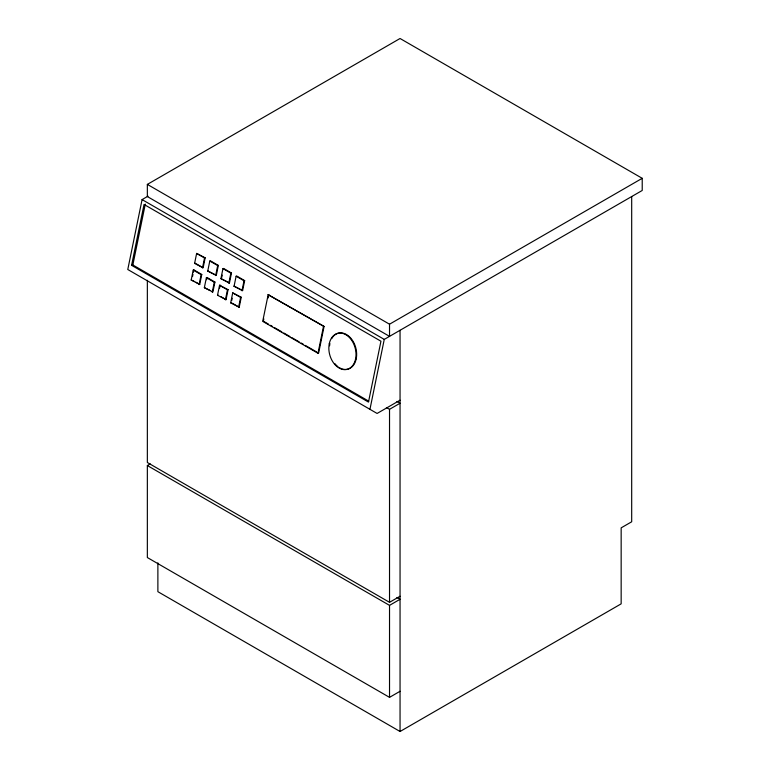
<?xml version="1.0" encoding="UTF-8"?>
<svg xmlns="http://www.w3.org/2000/svg" width="770" height="770" viewBox="0 0 770 770"><rect width="100%" height="100%" fill="white"/><g stroke="black" fill="none" stroke-linecap="round" stroke-linejoin="round"><path stroke-width="1.16" d="M148.013 196.167L142.084 199.594L127.781 269.51L377.098 413.452L400.053 400.198M131.583 265.313L144.038 204.445L380.948 341.216L368.483 402.084L131.583 265.313L132.844 264.976L368.705 401.151M132.844 264.976L145.299 204.098M191.191 280.059L193.231 270.068L193.867 269.895L201.769 274.457L199.719 284.448L191.191 280.059L193.799 281.031M194.598 263.407L196.639 253.426L205.167 257.815L203.126 267.796L194.598 263.407L195.234 263.244M192.51 276.555L192.962 274.341M193.414 272.118L193.867 269.895M199.084 284.621L201.134 274.63L201.769 274.457M202.491 267.97L204.531 257.979L205.167 257.815M204.348 287.653L206.389 277.672L207.034 277.498L214.926 282.061L212.886 292.042L204.348 287.653L209.921 290.338M207.756 271.011L209.796 261.02L210.431 260.847L218.334 265.409L216.293 275.4L207.756 271.011L215.302 274.832M206.572 279.722L207.034 277.498M212.251 292.215L214.291 282.224L214.926 282.061M215.648 275.573L217.698 265.583L218.334 265.409M217.515 295.257L219.556 285.266L228.084 289.655L226.043 299.646L217.515 295.257L218.151 295.083M220.913 278.605L222.963 268.624L223.598 268.451L231.491 273.013L229.45 282.994L220.913 278.605L229.45 282.994M219.508 288.423L220.191 285.092M221.779 277.325L222.232 275.111M225.408 299.809L227.448 289.828L228.084 289.655M228.815 283.168L230.856 273.177L231.491 273.013M230.673 302.851L232.713 292.869L241.251 297.258L239.201 307.24L230.673 302.851L231.308 302.687M234.08 286.209L236.12 276.218L236.756 276.045L244.658 280.607L242.608 290.598L234.08 286.209L242.608 290.598M231.76 300.464L232.213 298.24M238.565 307.413L240.615 297.422L241.251 297.258M241.973 290.762L244.023 280.781L244.658 280.607M268.162 294.717L262.714 321.35L317.991 353.266L318.626 353.093L324.074 326.461L268.162 294.717L324.074 326.461M263.821 318.867L263.35 321.177L268.47 324.132M268.085 298.019L268.797 294.544M317.991 353.266L323.439 326.634M369.947 409.322L384.259 339.406L642.219 190.469L642.219 178.313L400.053 38.5L147.349 184.396L147.349 196.552L389.524 336.365L389.524 324.208L642.219 178.313M400.053 691.277L389.524 697.36L147.349 557.547L147.349 465.542L150.227 463.887M386.405 407.513L389.524 409.313L400.053 403.239L396.935 401.44M147.349 280.29L147.349 462.51L389.524 602.323L400.053 596.24M147.349 465.542L389.524 605.364L400.053 599.281L396.935 597.481M157.879 562.86L157.879 591.687L400.053 731.5L621.159 603.844L621.159 527.854L631.689 521.781L631.689 196.552M329.271 343.747A18.615 13.157 75 0 1 351.967 340.735A18.615 13.157 75 0 1 346.067 369.561A18.615 13.157 75 0 1 329.271 343.747L329.906 343.584A18.615 13.157 75 0 0 329.579 345.817M355.596 358.945L356.231 358.781M147.349 184.396L389.524 324.208M142.084 199.594L384.259 339.406M196.639 253.426L204.531 257.979M209.796 261.02L217.698 265.583M222.963 268.624L230.856 273.177M236.12 276.218L244.023 280.781M196.215 263.812L202.144 267.228M193.231 270.068L201.134 274.63M206.389 277.672L214.291 282.224M219.556 285.266L227.448 289.828M232.713 292.869L240.615 297.422M195.773 282.167L199.719 284.448M221.106 296.797L226.043 299.646M232.299 303.255L239.201 307.24M270.511 325.315L272.561 326.499M274.611 327.683L281.772 331.822M283.822 333.006L289.963 336.548M292.013 337.732L299.174 341.87M301.224 343.045L303.274 344.228M305.315 345.412L316.576 351.909M400.053 330.292L400.053 731.5M389.524 409.313L389.524 602.323M389.524 605.364L389.524 697.36M331.697 338.636A18.615 13.157 75 0 1 354.999 345.345A18.615 13.157 75 0 1 343.189 369.225M342.303 368.994A18.615 13.157 75 0 1 339.666 367.829M337.972 366.693A18.615 13.157 75 0 1 334.883 363.652"/></g></svg>
